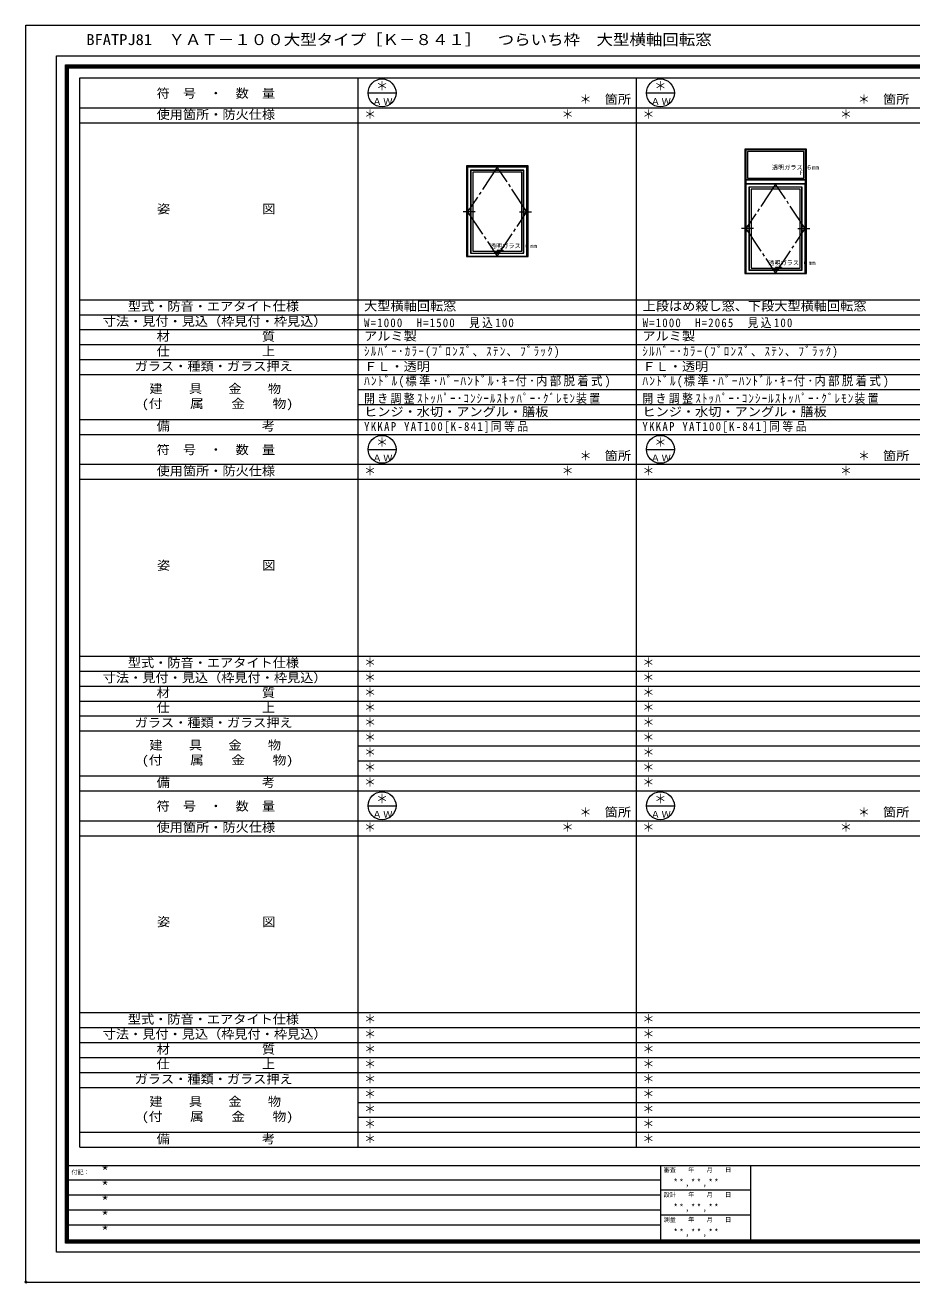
# Model space of a CAD drawing. Units: millimetres, scale not verified. Extents: x -14862 to 14850, y -10512 to 10500.
# Drawn here: x -14862 to -49, y -10512 to 10500 of the extents above; entities that cross this region are included whole.
import ezdxf
from ezdxf.enums import TextEntityAlignment as Align

# ---------------------------------------------------------------- set-up
doc = ezdxf.new("R2010")
doc.units = ezdxf.units.MM
doc.header["$LTSCALE"] = 50
doc.header["$PDMODE"] = 32
doc.header["$PDSIZE"] = 25
doc.linetypes.add('CHAIN2', pattern=[12, 9, -1, 1, -1])
doc.layers.add('0-0_0', color=7, linetype='Continuous', lineweight=9)
doc.layers.add('0-2_YKK_ZWAK', color=7, linetype='Continuous', lineweight=9)
for name, color, linetype in [('0-1_USER1', 7, 'Continuous'), ('0-3_YKK_11', 2, 'Continuous'), ('0-4_YKK_12', 7, 'Continuous'), ('0-5_YSS_K', 4, 'Continuous'), ('0-6_YKK_13', 3, 'Continuous'), ('0-7_YKK_D', 4, 'Continuous'), ('0-8_YKK_A1', 4, 'Continuous'), ('0-9_YKK_B2', 5, 'Continuous'), ('0-A_YKK_C2', 5, 'Continuous')]:
    doc.layers.add(name, color=color, linetype=linetype)
doc.styles.add('ＭＳ ゴシック', font='')
doc.styles.get('ＭＳ ゴシック').set_extended_font_data('MS Gothic')

msp = doc.modelspace()

# ---------------------------------------------------------------- linework, layer by layer
at = {"layer": '0-0_0', "color": 4, "linetype": 'CHAIN2'}
for p, q in [((-7344.96, 7382.94), (-7544.96, 7382.94)), ((-6604.96, 7382.94), (-6404.96, 7382.94)), ((-2694.96, 7100.44), (-2894.96, 7100.44)), ((-1954.96, 7100.44), (-1754.96, 7100.44))]:
    msp.add_line(p, q, dxfattribs=at)
at = {"layer": '0-0_0', "color": 3}
for p, q in [((-6874.96, 6733.94), (-6978.96, 6733.94)), ((-6874.96, 6733.94), (-6978.96, 6733.94)), ((-6970.96, 6733.94), (-6970.96, 6721.94)), ((-6970.96, 6733.94), (-6970.96, 6721.94)), ((-6874.96, 6733.94), (-6874.96, 6721.94)), ((-6874.96, 6733.94), (-6874.96, 6721.94)), ((-7002.96, 6717.94), (-7002.96, 6697.94)), ((-7002.96, 6717.94), (-7002.96, 6697.94)), ((-7002.96, 6697.94), (-6946.96, 6697.94)), ((-7002.96, 6697.94), (-6946.96, 6697.94)), ((-6983.96, 6717.94), (-6983.96, 6697.94)), ((-6983.96, 6717.94), (-6983.96, 6697.94)), ((-6983.96, 6697.94), (-6974.96, 6707.94)), ((-6983.96, 6697.94), (-6974.96, 6707.94)), ((-6974.96, 6707.94), (-6970.96, 6721.94)), ((-6974.96, 6707.94), (-6970.96, 6721.94)), ((-6965.96, 6707.94), (-6974.96, 6707.94)), ((-6965.96, 6707.94), (-6974.96, 6707.94)), ((-6874.96, 6721.94), (-6970.96, 6721.94)), ((-6874.96, 6721.94), (-6970.96, 6721.94)), ((-6965.96, 6721.94), (-6965.96, 6697.94)), ((-6965.96, 6721.94), (-6965.96, 6697.94)), ((-6946.96, 6717.94), (-6965.96, 6717.94)), ((-6946.96, 6717.94), (-6965.96, 6717.94)), ((-6946.96, 6697.94), (-6946.96, 6717.94)), ((-6946.96, 6697.94), (-6946.96, 6717.94)), ((-2352.96, 6435.44), (-2352.96, 6415.44)), ((-2352.96, 6435.44), (-2352.96, 6415.44)), ((-2352.96, 6415.44), (-2296.96, 6415.44)), ((-2352.96, 6415.44), (-2296.96, 6415.44)), ((-2333.96, 6435.44), (-2333.96, 6415.44)), ((-2333.96, 6435.44), (-2333.96, 6415.44)), ((-2333.96, 6415.44), (-2324.96, 6425.44)), ((-2333.96, 6415.44), (-2324.96, 6425.44)), ((-2224.96, 6451.44), (-2328.96, 6451.44)), ((-2224.96, 6451.44), (-2328.96, 6451.44)), ((-2324.96, 6425.44), (-2320.96, 6439.44)), ((-2324.96, 6425.44), (-2320.96, 6439.44)), ((-2315.96, 6425.44), (-2324.96, 6425.44)), ((-2315.96, 6425.44), (-2324.96, 6425.44)), ((-2320.96, 6451.44), (-2320.96, 6439.44)), ((-2320.96, 6451.44), (-2320.96, 6439.44)), ((-2224.96, 6439.44), (-2320.96, 6439.44)), ((-2224.96, 6439.44), (-2320.96, 6439.44)), ((-2315.96, 6439.44), (-2315.96, 6415.44)), ((-2315.96, 6439.44), (-2315.96, 6415.44)), ((-2296.96, 6435.44), (-2315.96, 6435.44)), ((-2296.96, 6435.44), (-2315.96, 6435.44)), ((-2296.96, 6415.44), (-2296.96, 6435.44)), ((-2296.96, 6415.44), (-2296.96, 6435.44)), ((-2224.96, 6451.44), (-2224.96, 6439.44)), ((-2224.96, 6451.44), (-2224.96, 6439.44))]:
    msp.add_line(p, q, dxfattribs=at)
at = {"layer": '0-0_0', "color": 4}
for points in [[(-2839.96, 6350.44), (-1809.96, 6350.44), (-1809.96, 8430.44), (-2839.96, 8430.44)], [(-2824.96, 7915.44), (-1824.96, 7915.44), (-1824.96, 8415.44), (-2824.96, 8415.44)], [(-2795.96, 7944.44), (-1853.96, 7944.44), (-1853.96, 8386.44), (-2795.96, 8386.44)], [(-7489.96, 6632.94), (-6459.96, 6632.94), (-6459.96, 8147.94), (-7489.96, 8147.94)], [(-7474.96, 6632.94), (-6474.96, 6632.94), (-6474.96, 8132.94), (-7474.96, 8132.94)], [(-7469.96, 6637.94), (-6479.96, 6637.94), (-6479.96, 8127.94), (-7469.96, 8127.94)], [(-7419.96, 6687.94), (-6529.96, 6687.94), (-6529.96, 8077.94), (-7419.96, 8077.94)], [(-7414.96, 6692.94), (-6534.96, 6692.94), (-6534.96, 8072.94), (-7414.96, 8072.94)], [(-7384.96, 6722.94), (-6564.96, 6722.94), (-6564.96, 8042.94), (-7384.96, 8042.94)], [(-2824.96, 7850.44), (-1824.96, 7850.44), (-1824.96, 7915.44), (-2824.96, 7915.44)], [(-2824.96, 6350.44), (-1824.96, 6350.44), (-1824.96, 7850.44), (-2824.96, 7850.44)], [(-2819.96, 6355.44), (-1829.96, 6355.44), (-1829.96, 7845.44), (-2819.96, 7845.44)], [(-2769.96, 6405.44), (-1879.96, 6405.44), (-1879.96, 7795.44), (-2769.96, 7795.44)], [(-2764.96, 6410.44), (-1884.96, 6410.44), (-1884.96, 7790.44), (-2764.96, 7790.44)], [(-2734.96, 6440.44), (-1914.96, 6440.44), (-1914.96, 7760.44), (-2734.96, 7760.44)], [(-7474.96, 7347.94), (-7414.96, 7347.94), (-7414.96, 7417.94), (-7474.96, 7417.94)], [(-6474.96, 7347.94), (-6534.96, 7347.94), (-6534.96, 7417.94), (-6474.96, 7417.94)], [(-2824.96, 7065.44), (-2764.96, 7065.44), (-2764.96, 7135.44), (-2824.96, 7135.44)], [(-1824.96, 7065.44), (-1884.96, 7065.44), (-1884.96, 7135.44), (-1824.96, 7135.44)]]:
    msp.add_lwpolyline(points, close=True, dxfattribs=at)
at = {"layer": '0-0_0', "color": 4, "linetype": 'CHAIN2'}
for points in [[(-7469.96, 7382.94), (-6974.96, 6637.94), (-6479.96, 7382.94), (-6974.96, 8127.94)], [(-2819.96, 7100.44), (-2324.96, 6355.44), (-1829.96, 7100.44), (-2324.96, 7845.44)]]:
    msp.add_lwpolyline(points, close=True, dxfattribs=at)
at = {"layer": '0-0_0', "color": 3}
for points in [[(-6978.96, 6733.94), (-6978.96, 6717.94), (-7002.96, 6717.94)], [(-6978.96, 6733.94), (-6978.96, 6717.94), (-7002.96, 6717.94)], [(-2328.96, 6451.44), (-2328.96, 6435.44), (-2352.96, 6435.44)], [(-2328.96, 6451.44), (-2328.96, 6435.44), (-2352.96, 6435.44)]]:
    msp.add_lwpolyline(points, dxfattribs=at)
for centre, radius in [((-6994.96, 6707.94), 4.1), ((-6994.96, 6707.94), 4.1), ((-6994.96, 6707.94), 2.25), ((-6994.96, 6707.94), 2.25), ((-6954.96, 6707.94), 4.1), ((-6954.96, 6707.94), 4.1), ((-6954.96, 6707.94), 2.25), ((-6954.96, 6707.94), 2.25), ((-2344.96, 6425.44), 4.1), ((-2344.96, 6425.44), 4.1), ((-2344.96, 6425.44), 2.25), ((-2344.96, 6425.44), 2.25), ((-2304.96, 6425.44), 4.1), ((-2304.96, 6425.44), 4.1), ((-2304.96, 6425.44), 2.25), ((-2304.96, 6425.44), 2.25)]:
    msp.add_circle(centre, radius, dxfattribs=at)
at = {"layer": '0-1_USER1'}
msp.add_point((-14850, -10500), dxfattribs=at)
at = {"layer": '0-2_YKK_ZWAK'}
for p, q in [((-14850, 10500), (14850, 10500)), ((-14850, -10500), (-14850, 10500)), ((-14340.23, 9987.41), (14340.79, 9987.41)), ((-14340.23, -9999.25), (-14340.23, 9987.41)), ((-14190.23, 9837.97), (14190.23, 9837.97)), ((-14190.23, -9849.81), (-14190.23, 9837.97)), ((-14177.82, 9825.57), (14177.82, 9825.57)), ((-14177.82, -9837.41), (-14177.82, 9825.57)), ((-14164.85, 9812.59), (14165.42, 9812.59)), ((-14164.85, -9825), (-14164.85, 9812.59)), ((-14152.44, 9799.62), (14152.45, 9799.62)), ((-14152.44, -9812.03), (-14152.44, 9799.62)), ((-14140.04, 9787.22), (14140.04, 9787.22)), ((-14140.04, -9799.06), (-14140.04, 9787.22)), ((-13949.96, 9617.94), (13950.04, 9617.94)), ((-13949.96, -8247.06), (-13949.96, 9617.94)), ((-9299.96, -8247.06), (-9299.96, 9617.94)), ((-4649.96, -8247.06), (-4649.96, 9617.94)), ((-9133.29, 9367.94), (-8666.63, 9367.94)), ((-4483.29, 9367.94), (-4016.63, 9367.94)), ((-13949.96, 9117.94), (13950.04, 9117.94)), ((-13949.96, 8867.94), (13950.04, 8867.94)), ((-13949.96, 5912.94), (13950.04, 5912.94)), ((-13949.96, 5662.94), (13950.04, 5662.94)), ((-13949.96, 5412.94), (13950.04, 5412.94)), ((-13949.96, 5162.94), (13950.04, 5162.94)), ((-13949.96, 4912.94), (13950.04, 4912.94)), ((-13949.96, 4662.94), (13950.04, 4662.94)), ((-9299.96, 4412.94), (13950.04, 4412.94)), ((-9299.96, 4162.94), (13950.04, 4162.94)), ((-13949.96, 3912.94), (13950.04, 3912.94)), ((-13949.96, 3662.94), (13950.04, 3662.94)), ((-9133.29, 3412.94), (-8666.63, 3412.94)), ((-4483.29, 3412.94), (-4016.63, 3412.94)), ((-13949.96, 3162.94), (13950.04, 3162.94)), ((-13949.96, 2912.94), (13950.04, 2912.94)), ((-13949.96, -42.06), (13950.04, -42.06)), ((-13949.96, -292.06), (13950.04, -292.06)), ((-13949.96, -542.06), (13950.04, -542.06)), ((-13949.96, -792.06), (13950.04, -792.06)), ((-13949.96, -1042.06), (13950.04, -1042.06)), ((-13949.96, -1292.06), (13950.04, -1292.06)), ((-9299.96, -1542.06), (13950.04, -1542.06)), ((-9299.96, -1792.06), (13950.04, -1792.06)), ((-13949.96, -2042.06), (13950.04, -2042.06)), ((-13949.96, -2292.06), (13950.04, -2292.06)), ((-9133.29, -2542.06), (-8666.63, -2542.06)), ((-4483.29, -2542.06), (-4016.63, -2542.06)), ((-13949.96, -2792.06), (13950.04, -2792.06)), ((-13949.96, -3042.06), (13950.04, -3042.06)), ((-13949.96, -5997.06), (13950.04, -5997.06)), ((-13949.96, -6247.06), (13950.04, -6247.06)), ((-13949.96, -6497.06), (13950.04, -6497.06)), ((-13949.96, -6747.06), (13950.04, -6747.06)), ((-13949.96, -6997.06), (13950.04, -6997.06)), ((-13949.96, -7247.06), (13950.04, -7247.06)), ((-9299.96, -7497.06), (13950.04, -7497.06)), ((-9299.96, -7747.06), (13950.04, -7747.06)), ((-13949.96, -7997.06), (13950.04, -7997.06)), ((-13949.96, -8247.06), (13950.04, -8247.06)), ((-14190.23, -8550.56), (14190.23, -8550.56)), ((-4245.68, -8550.56), (-4245.68, -9849.81)), ((-2746.8, -8550.56), (-2746.8, -9849.81)), ((-4245.68, -8798.68), (-14190.23, -8798.68)), ((-2746.8, -8965.6), (-4245.68, -8965.6)), ((-4245.68, -9049.62), (-14190.23, -9049.62)), ((-4245.68, -9299.44), (-14190.23, -9299.44)), ((-2746.8, -9382.33), (-4245.68, -9382.33)), ((-4245.68, -9549.25), (-14190.23, -9549.25)), ((14190.23, -9849.81), (-14190.23, -9849.81)), ((14177.82, -9837.41), (-14177.82, -9837.41)), ((14165.42, -9825), (-14164.85, -9825)), ((14152.45, -9812.03), (-14152.44, -9812.03)), ((14140.04, -9799.06), (-14140.04, -9799.06)), ((14340.79, -9999.25), (-14340.23, -9999.25)), ((-14850, -10500), (14850, -10500))]:
    msp.add_line(p, q, dxfattribs=at)
for centre in [(-8899.96, 9367.94), (-4249.96, 9367.94), (-8899.96, 3412.94), (-4249.96, 3412.94), (-8899.96, -2542.06), (-4249.96, -2542.06)]:
    msp.add_circle(centre, 233.33, dxfattribs=at)
msp.add_point((-14850, -10500), dxfattribs=at)
at = {"layer": '0-3_YKK_11'}
msp.add_point((-14850, -10500), dxfattribs=at)
at = {"layer": '0-4_YKK_12'}
msp.add_point((-14850, -10500), dxfattribs=at)
at = {"layer": '0-5_YSS_K'}
msp.add_point((-14850, -10500), dxfattribs=at)
at = {"layer": '0-6_YKK_13'}
msp.add_point((-14850, -10500), dxfattribs=at)
at = {"layer": '0-7_YKK_D'}
msp.add_point((-14850, -10500), dxfattribs=at)
at = {"layer": '0-8_YKK_A1'}
msp.add_point((-14850, -10500), dxfattribs=at)
at = {"layer": '0-9_YKK_B2'}
msp.add_point((-14850, -10500), dxfattribs=at)
at = {"layer": '0-A_YKK_C2'}
msp.add_point((-14850, -10500), dxfattribs=at)

# ---------------------------------------------------------------- texts
at = {"layer": '0-0_0', "color": 3, "style": 'ＭＳ ゴシック', "width": 1.1}
msp.add_text('BFATPJ81\u3000ＹＡＴ－１００大型タイプ［Ｋ－８４１］\u3000つらいち枠\u3000大型横軸回転窓', height=183.3, dxfattribs=at).set_placement((-13840.23, 10112.41), align=Align.BOTTOM_LEFT)
at = {"layer": '0-0_0', "style": 'ＭＳ ゴシック'}
for p in [(-8999.96, 9367.94), (-4349.96, 9367.94), (-5599.96, 9142.94), (-949.96, 9142.94), (-9199.96, 8892.94), (-5899.96, 8892.94), (-4549.96, 8892.94), (-1249.96, 8892.94), (-8999.96, 3412.94), (-4349.96, 3412.94), (-5599.96, 3187.94), (-949.96, 3187.94), (-9199.96, 2937.94), (-5899.96, 2937.94), (-4549.96, 2937.94), (-1249.96, 2937.94), (-9199.96, -264.88), (-4549.96, -264.88), (-9199.96, -514.88), (-4549.96, -514.88), (-9199.96, -764.88), (-4549.96, -764.88), (-9199.96, -1014.88), (-4549.96, -1014.88), (-9199.96, -1264.88), (-4549.96, -1264.88), (-9199.96, -1514.88), (-4549.96, -1514.88), (-9199.96, -1764.88), (-4549.96, -1764.88), (-9199.96, -2014.88), (-4549.96, -2014.88), (-9199.96, -2264.88), (-4549.96, -2264.88), (-8999.96, -2542.06), (-4349.96, -2542.06), (-5599.96, -2767.06), (-949.96, -2767.06), (-9199.96, -3017.06), (-5899.96, -3017.06), (-4549.96, -3017.06), (-1249.96, -3017.06), (-9199.96, -6222.06), (-4549.96, -6222.06), (-9199.96, -6472.06), (-4549.96, -6472.06), (-9199.96, -6722.06), (-4549.96, -6722.06), (-9199.96, -6972.06), (-4549.96, -6972.06), (-9199.96, -7222.06), (-4549.96, -7222.06), (-9199.96, -7472.06), (-4549.96, -7472.06), (-9199.96, -7722.06), (-4549.96, -7722.06), (-9199.96, -7972.06), (-4549.96, -7972.06), (-9199.96, -8222.06), (-4549.96, -8222.06)]:
    msp.add_text('＊', height=146.6, dxfattribs=at).set_placement(p, align=Align.BOTTOM_LEFT)
at = {"layer": '0-0_0', "color": 4, "style": 'ＭＳ ゴシック'}
for s, p in [('透明ガラス ６mm', (-2386.36, 8064.44)), ('F', (-1922.82, 7974.44)), ('透明ガラス ６mm', (-7097.36, 6752.94)), ('透明ガラス ６mm', (-2447.36, 6470.44))]:
    msp.add_text(s, height=73.31, dxfattribs=at).set_placement(p, align=Align.BOTTOM_LEFT)
at = {"layer": '0-0_0', "style": 'ＭＳ ゴシック', "width": 1.1}
for s, p in [('大型横軸回転窓', (-9199.96, 5687.94)), ('上段はめ殺し窓、下段大型横軸回転窓', (-4546.37, 5687.94)), ('アルミ製', (-9199.96, 5187.94)), ('アルミ製', (-4549.96, 5187.94)), ('ＦＬ・透明', (-9199.96, 4678.26)), ('ＦＬ・透明', (-4549.96, 4678.26)), ('ヒンジ・水切・アングル・膳板', (-9199.96, 3922.78)), ('ヒンジ・水切・アングル・膳板', (-4549.96, 3922.78))]:
    msp.add_text(s, height=146.6, dxfattribs=at).set_placement(p, align=Align.BOTTOM_LEFT)
at = {"layer": '0-0_0', "char_height": 146.6, "attachment_point": 7, "style": 'ＭＳ ゴシック'}
for s, insert in [('\\T1.22;\\W0.9;W=1000\u3000H=1500\u3000見込100', (-9199.96, 5437.94)), ('\\T1.22;\\W0.9;W=1000\u3000H=2065\u3000見込100', (-4546.37, 5437.94)), ('\\T1.26;\\W0.9;ｼﾙﾊﾞｰ･ｶﾗｰ(ﾌﾞﾛﾝｽﾞ、ｽﾃﾝ、ﾌﾞﾗｯｸ)', (-9199.96, 4937.94)), ('\\T1.26;\\W0.9;ｼﾙﾊﾞｰ･ｶﾗｰ(ﾌﾞﾛﾝｽﾞ、ｽﾃﾝ、ﾌﾞﾗｯｸ)', (-4549.96, 4937.94)), ('\\T1.21;\\W0.95;ﾊﾝﾄﾞﾙ(標準･ﾊﾞｰﾊﾝﾄﾞﾙ･ｷｰ付･内部脱着式)', (-9199.96, 4443.09)), ('\\T1.21;\\W0.95;ﾊﾝﾄﾞﾙ(標準･ﾊﾞｰﾊﾝﾄﾞﾙ･ｷｰ付･内部脱着式)', (-4549.96, 4443.09)), ('\\T1.23;\\W0.9;開き調整ｽﾄｯﾊﾟｰ･ｺﾝｼｰﾙｽﾄｯﾊﾟｰ･ｸﾞﾚﾓﾝ装置', (-9199.96, 4172.78)), ('\\T1.23;\\W0.9;開き調整ｽﾄｯﾊﾟｰ･ｺﾝｼｰﾙｽﾄｯﾊﾟｰ･ｸﾞﾚﾓﾝ装置', (-4549.96, 4172.78)), ('\\T1.24;\\W0.9;YKKAP\\~YAT100[K-841]同等品', (-9199.96, 3687.94)), ('\\T1.24;\\W0.9;YKKAP\\~YAT100[K-841]同等品', (-4549.96, 3687.94))]:
    msp.add_mtext(s, dxfattribs=dict(at, insert=insert))
at = {"layer": '0-2_YKK_ZWAK', "style": 'ＭＳ ゴシック'}
for s, width, p in [('符\u3000号\u3000・\u3000数\u3000量', 1.1, (-12666.33, 9242.94)), ('箇所', 1.1, (-5179.96, 9142.94)), ('箇所', 1.1, (-529.96, 9142.94)), ('使用箇所・防火仕様', 1.1, (-12666.33, 8887.94)), ('姿\u3000\u3000\u3000\u3000\u3000\u3000\u3000図', 1.1, (-12659.66, 7310.44)), ('型式・防音・エアタイト仕様', 1.1, (-13146.33, 5682.94)), ('寸法・見付・見込（枠見付・枠見込）', 1.1, (-13566.33, 5432.94)), ('材\u3000\u3000\u3000\u3000\u3000\u3000\u3000質', 1.1, (-12666.33, 5182.94)), ('仕\u3000\u3000\u3000\u3000\u3000\u3000\u3000上', 1.1, (-12666.33, 4932.94)), ('ガラス・種類・ガラス押え', 1.1, (-13033, 4682.94)), ('建\u3000\u3000具\u3000\u3000金\u3000\u3000物', 1.1, (-12786.33, 4307.94)), ('(付\u3000\u3000属\u3000\u3000金\u3000\u3000物)', 1.15, (-12913, 4057.94)), ('備\u3000\u3000\u3000\u3000\u3000\u3000\u3000考', 1.1, (-12666.33, 3682.94)), ('符\u3000号\u3000・\u3000数\u3000量', 1.1, (-12666.33, 3287.94)), ('箇所', 1.1, (-5179.96, 3187.94)), ('箇所', 1.1, (-529.96, 3187.94)), ('使用箇所・防火仕様', 1.1, (-12666.33, 2932.94)), ('姿\u3000\u3000\u3000\u3000\u3000\u3000\u3000図', 1.1, (-12659.66, 1355.44)), ('型式・防音・エアタイト仕様', 1.1, (-13146.33, -272.06)), ('寸法・見付・見込（枠見付・枠見込）', 1.1, (-13566.33, -522.06)), ('材\u3000\u3000\u3000\u3000\u3000\u3000\u3000質', 1.1, (-12666.33, -772.06)), ('仕\u3000\u3000\u3000\u3000\u3000\u3000\u3000上', 1.1, (-12666.33, -1022.06)), ('ガラス・種類・ガラス押え', 1.1, (-13033, -1272.06)), ('建\u3000\u3000具\u3000\u3000金\u3000\u3000物', 1.1, (-12786.33, -1647.06)), ('(付\u3000\u3000属\u3000\u3000金\u3000\u3000物)', 1.15, (-12913, -1897.06)), ('備\u3000\u3000\u3000\u3000\u3000\u3000\u3000考', 1.1, (-12666.33, -2272.06)), ('符\u3000号\u3000・\u3000数\u3000量', 1.1, (-12666.33, -2667.06)), ('箇所', 1.1, (-5179.96, -2767.06)), ('箇所', 1.1, (-529.96, -2767.06)), ('使用箇所・防火仕様', 1.1, (-12666.33, -3022.06)), ('姿\u3000\u3000\u3000\u3000\u3000\u3000\u3000図', 1.1, (-12659.66, -4599.56)), ('型式・防音・エアタイト仕様', 1.1, (-13146.33, -6227.06)), ('寸法・見付・見込（枠見付・枠見込）', 1.1, (-13566.33, -6477.06)), ('材\u3000\u3000\u3000\u3000\u3000\u3000\u3000質', 1.1, (-12666.33, -6727.06)), ('仕\u3000\u3000\u3000\u3000\u3000\u3000\u3000上', 1.1, (-12666.33, -6977.06)), ('ガラス・種類・ガラス押え', 1.1, (-13033, -7227.06)), ('建\u3000\u3000具\u3000\u3000金\u3000\u3000物', 1.1, (-12786.33, -7602.06)), ('(付\u3000\u3000属\u3000\u3000金\u3000\u3000物)', 1.15, (-12913, -7852.06)), ('備\u3000\u3000\u3000\u3000\u3000\u3000\u3000考', 1.1, (-12666.33, -8227.06))]:
    msp.add_text(s, height=146.6, dxfattribs=dict(at, width=width)).set_placement(p, align=Align.BOTTOM_LEFT)
at = {"layer": '0-2_YKK_ZWAK', "color": 3, "style": 'ＭＳ ゴシック'}
for p in [(-13590.04, -8798.68), (-13590.04, -9049.62), (-13590.04, -9299.62), (-13590.04, -9550.38), (-13590.04, -9800.38)]:
    msp.add_text('*', height=183.3, dxfattribs=at).set_placement(p, align=Align.BOTTOM_LEFT)
at = {"layer": '0-2_YKK_ZWAK', "color": 4, "style": 'ＭＳ ゴシック'}
for s, p in [('審査\u3000\u3000年\u3000\u3000月\u3000\u3000日', (-4195.68, -8683.68)), ('付記：', (-14090.04, -8723.68)), ('設計\u3000\u3000年\u3000\u3000月\u3000\u3000日', (-4195.68, -9098.72)), ('測量\u3000\u3000年\u3000\u3000月\u3000\u3000日', (-4195.68, -9515.45))]:
    msp.add_text(s, height=73.31, dxfattribs=at).set_placement(p, align=Align.BOTTOM_LEFT)
at = {"layer": '0-2_YKK_ZWAK', "char_height": 110, "attachment_point": 7, "style": 'ＭＳ ゴシック'}
for s, insert in [('\\T1.17;ＡＷ', (-9059.96, 9167.94)), ('\\T1.17;ＡＷ', (-4409.96, 9167.94)), ('\\T1.17;ＡＷ', (-9059.96, 3212.94)), ('\\T1.17;ＡＷ', (-4409.96, 3212.94)), ('\\T1.17;ＡＷ', (-9059.96, -2742.06)), ('\\T1.17;ＡＷ', (-4409.96, -2742.06)), ('\\T1.39;\\W0.85;**,**,**', (-4029.7, -8916.54)), ('\\T1.39;\\W0.85;**,**,**', (-4029.7, -9333.27)), ('\\T1.39;\\W0.85;**,**,**', (-4029.7, -9750))]:
    msp.add_mtext(s, dxfattribs=dict(at, insert=insert))

doc.saveas('drawing.dxf')
